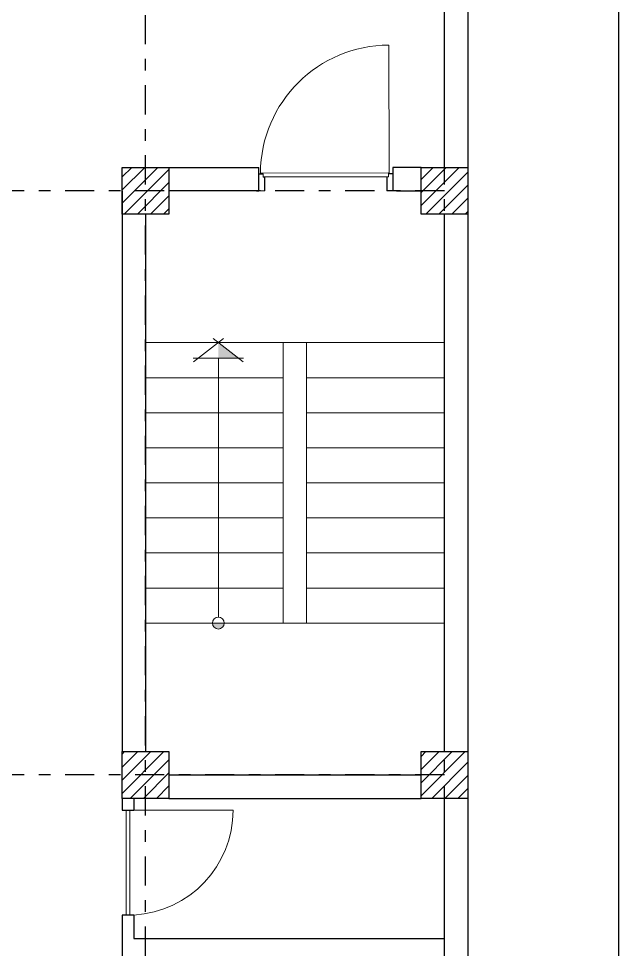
# Model space of a CAD drawing. Header units: millimetres. Extents: x 3348.1 to 3362.1, y 2027.4 to 2066.8.
# Drawn here: x 3356.97 to 3362.1, y 2048.35 to 2056.31 of the extents above; entities that cross this region are included whole.
import ezdxf

# ---------------------------------------------------------------- set-up
doc = ezdxf.new("R2010")
doc.units = ezdxf.units.MM
doc.linetypes.add('ACAD_ISO02W100', pattern=[15, 12, -3])
doc.linetypes.add('DASHDOT2', pattern=[0.5, 0.25, -0.125, 0, -0.125])
doc.layers.add('Axe Parking', color=7, linetype='Continuous')

# ---------------------------------------------------------------- blocks, each defined once
blk = doc.blocks.new('door')
at = {"color": 1, "lineweight": 15}
for p, q in [((-13.05, 93.22), (-109.17, 93.22)), ((-13.41, -3.3), (-13.41, 92.75)), ((-13.41, 92.75), (-10.53, 92.75)), ((-10.36, 96.13), (-12.82, 96.13)), ((-12.82, 96.13), (-12.82, 92.84)), ((-12.73, 92.75), (-10.53, 92.75)), ((-10.36, 95.96), (-12.64, 95.96)), ((-12.64, 95.96), (-12.64, 92.92)), ((-12.64, 92.92), (-10.36, 92.92)), ((-10.53, 92.75), (-10.53, -1.19)), ((-10.53, 92.75), (-10.53, 91.65)), ((-10.44, 91.56), (0, 91.56)), ((-10.36, 95.96), (-10.36, 96.13)), ((-10.36, 92.92), (-10.36, 91.82)), ((-10.26, 91.73), (-0.17, 91.73)), ((-0.09, 96.13), (-3.2, 96.13)), ((-3.2, 96.13), (-3.2, 95.96)), ((-0.26, 95.96), (-3.2, 95.96)), ((-0.17, 91.73), (-0.17, 95.87)), ((0, 91.56), (0, 96.04)), ((-10.44, 0), (0, 0)), ((0, 0), (0, -4.49)), ((-12.82, -3.3), (-13.38, -3.3)), ((-12.82, -1.19), (-12.82, -3.3)), ((-10.53, -1.19), (-12.82, -1.19)), ((-12.82, -4.58), (-12.82, -1.28)), ((-12.82, -3.3), (-12.82, -3.3)), ((-10.36, -4.58), (-12.82, -4.58)), ((-12.73, -1.19), (-10.53, -1.19)), ((-12.64, -4.41), (-12.64, -1.36)), ((-12.64, -1.36), (-10.36, -1.36)), ((-10.36, -4.41), (-12.64, -4.41)), ((-10.53, -1.19), (-10.53, -0.09)), ((-10.36, -1.36), (-10.36, -0.26)), ((-10.36, -4.41), (-10.36, -4.58)), ((-10.36, -4.41), (-10.36, -4.58)), ((-10.26, -0.17), (-0.17, -0.17)), ((-0.26, -4.41), (-3.2, -4.41)), ((-3.2, -4.58), (-3.2, -4.41)), ((-0.09, -4.58), (-3.2, -4.58)), ((-0.17, -0.17), (-0.17, -4.31))]:
    blk.add_line(p, q, dxfattribs=at)
for centre, radius, start, end in [((-12.66, 93.18), 96.51, 179.97578, 269.5006), ((-12.73, 92.84), 0.0916, 180, 270), ((-10.44, 91.65), 0.0916, 180, 270), ((-10.26, 91.82), 0.0916, 180, 270), ((-0.26, 95.87), 0.0916, 0, 90), ((-0.09, 96.04), 0.0916, 0, 90), ((-10.44, -0.09), 0.0916, 90, 180), ((-12.95, 72.78), 76.09, 269.64893, 269.67153), ((-12.73, -1.28), 0.0916, 90, 180), ((-10.26, -0.26), 0.0916, 90, 180), ((-0.26, -4.31), 0.0916, 270, 0), ((-0.09, -4.49), 0.0916, 270, 0)]:
    blk.add_arc(centre, radius, start, end, dxfattribs=at)

msp = doc.modelspace()

# ---------------------------------------------------------------- hatches: boundary and pattern name
at = {"lineweight": 9}
h = msp.add_hatch(dxfattribs=at)
h.set_pattern_fill('ANSI31', color=256, scale=0.025)
h.set_pattern_definition([(45, (-102.33273, 37.78734), (-0.0561266008, 0.0561266008), [])])
h.paths.add_polyline_path([(3351.2636, 2063.6934), (3351.2636, 2064.0934), (3350.8636, 2064.0934), (3350.8636, 2063.6934)])
h.paths.add_polyline_path([(3357.8619, 2063.6934), (3357.8619, 2064.0934), (3357.4619, 2064.0934), (3357.4619, 2063.6934)])
h.paths.add_polyline_path([(3360.8136, 2064.0934), (3360.4136, 2064.0934), (3360.4136, 2063.6934), (3360.8136, 2063.6934)])
h.paths.add_polyline_path([(3360.8136, 2058.7901), (3360.4141, 2058.7901), (3360.4141, 2058.3901), (3360.8136, 2058.3901)])
h.paths.add_polyline_path([(3357.8536, 2058.3901), (3358.2536, 2058.3901), (3358.2536, 2058.7901), (3357.8536, 2058.7901)])
h.paths.add_polyline_path([(3351.2636, 2058.3901), (3351.2636, 2058.7901), (3350.8636, 2058.7901), (3350.8636, 2058.3901)])
h.paths.add_polyline_path([(3351.2636, 2054.6401), (3351.2636, 2055.0401), (3350.8636, 2055.0401), (3350.8636, 2054.6401)])
h.paths.add_polyline_path([(3358.2536, 2055.0401), (3357.8536, 2055.0401), (3357.8536, 2054.6401), (3358.2536, 2054.6401)])
h.paths.add_polyline_path([(3360.8136, 2054.6401), (3360.8136, 2055.0401), (3360.4136, 2055.0401), (3360.4136, 2054.6401)])
h.paths.add_polyline_path([(3351.2636, 2049.6401), (3351.2636, 2050.0401), (3350.8636, 2050.0401), (3350.8636, 2049.6401)])
h.paths.add_polyline_path([(3357.8536, 2050.0401), (3357.8536, 2049.6401), (3358.2536, 2049.6401), (3358.2536, 2050.0401)])
h.paths.add_polyline_path([(3360.8136, 2049.6401), (3360.8136, 2050.0401), (3360.4143, 2050.0401), (3360.4143, 2049.6401)])
h.paths.add_polyline_path([(3350.8636, 2044.0934), (3351.2636, 2044.0934), (3351.2636, 2044.4934), (3350.8636, 2044.4934)])
h.paths.add_polyline_path([(3358.2536, 2044.4934), (3357.8536, 2044.4934), (3357.8536, 2044.0934), (3358.2536, 2044.0934)])
h.paths.add_polyline_path([(3360.8136, 2044.4934), (3360.4136, 2044.4934), (3360.4136, 2044.0934), (3360.8136, 2044.0934)])
at = {"linetype": 'Continuous', "lineweight": 9}
for points in [[(3358.8517, 2053.4062), (3358.6772, 2053.4062), (3358.6772, 2053.5401)], [(3358.6264, 2051.1401), (3358.7279, 2051.1401, -1)]]:
    msp.add_hatch(color=256, dxfattribs=at).paths.add_polyline_path(points)

# ---------------------------------------------------------------- linework, layer by layer
at = {"lineweight": 30}
for p, q in [((3360.8136, 2063.8934), (3360.8136, 2044.0934)), ((3360.6136, 2055.0401), (3360.6136, 2056.5401)), ((3360.6136, 2055.0401), (3360.6136, 2056.5401)), ((3358.2536, 2055.0401), (3358.6114, 2055.0401)), ((3358.6114, 2055.0401), (3358.8147, 2055.0401)), ((3358.8147, 2055.0401), (3359.0234, 2055.0401)), ((3359.0234, 2054.8401), (3359.0234, 2055.0401)), ((3360.4136, 2055.0401), (3360.1719, 2055.0401)), ((3360.1719, 2055.0401), (3360.1719, 2054.8401)), ((3357.8536, 2054.8401), (3357.8536, 2050.0401)), ((3359.0036, 2054.8401), (3358.2536, 2054.8401)), ((3359.0036, 2054.8401), (3359.0234, 2054.8401)), ((3360.2036, 2054.8401), (3360.1719, 2054.8401)), ((3360.2036, 2054.8401), (3360.4136, 2054.8401)), ((3358.0536, 2054.6401), (3358.0536, 2050.0401)), ((3360.6136, 2050.0401), (3360.6136, 2054.6401)), ((3358.2536, 2049.8401), (3360.4143, 2049.8401)), ((3357.8536, 2049.6401), (3357.8536, 2049.5401)), ((3357.9536, 2049.6401), (3357.9536, 2049.5401)), ((3358.2536, 2049.6401), (3360.4143, 2049.6401)), ((3360.6136, 2048.4401), (3360.6136, 2049.6401)), ((3357.8536, 2049.5401), (3357.9536, 2049.5401)), ((3357.8536, 2048.6415), (3357.8536, 2048.2401)), ((3357.9536, 2048.6415), (3357.8536, 2048.6415)), ((3357.9536, 2048.6415), (3357.9536, 2048.4401)), ((3357.9536, 2048.4401), (3360.6136, 2048.4401))]:
    msp.add_line(p, q, dxfattribs=at)
at = {"lineweight": 9}
for p, q in [((3358.0536, 2053.5401), (3360.6136, 2053.5401)), ((3359.2336, 2053.5401), (3359.2336, 2051.1401)), ((3359.4336, 2053.5401), (3359.4336, 2051.1401)), ((3358.0536, 2053.2401), (3359.2336, 2053.2401)), ((3359.4336, 2053.2401), (3360.6136, 2053.2401)), ((3358.0536, 2052.9401), (3359.2336, 2052.9401)), ((3359.4336, 2052.9401), (3360.6136, 2052.9401)), ((3358.0536, 2052.6401), (3359.2336, 2052.6401)), ((3359.4336, 2052.6401), (3360.6136, 2052.6401)), ((3358.0536, 2052.3401), (3359.2336, 2052.3401)), ((3359.4336, 2052.3401), (3360.6136, 2052.3401)), ((3358.0536, 2052.0401), (3359.2336, 2052.0401)), ((3359.4336, 2052.0401), (3360.6136, 2052.0401)), ((3358.0536, 2051.7401), (3359.2336, 2051.7401)), ((3359.4336, 2051.7401), (3360.6136, 2051.7401)), ((3358.0536, 2051.4401), (3359.2336, 2051.4401)), ((3359.4336, 2051.4401), (3360.6136, 2051.4401)), ((3358.0536, 2051.1401), (3360.6136, 2051.1401))]:
    msp.add_line(p, q, dxfattribs=at)
at = {"linetype": 'Continuous', "lineweight": 9}
for p, q in [((3358.7223, 2053.5748), (3358.4646, 2053.377)), ((3358.632, 2053.5748), (3358.8897, 2053.377)), ((3358.4626, 2053.4062), (3358.8917, 2053.4062)), ((3358.6772, 2053.4062), (3358.6772, 2051.1908))]:
    msp.add_line(p, q, dxfattribs=at)
at = {"color": 242, "lineweight": 9, "true_color": 0xcd2027}
for p, q in [((3357.8886, 2049.5401), (3357.8886, 2048.6415)), ((3357.9186, 2049.5401), (3357.9186, 2048.6415)), ((3357.9536, 2049.5401), (3358.8036, 2049.5401))]:
    msp.add_line(p, q, dxfattribs=at)
at = {"color": 242, "lineweight": 30, "true_color": 0xcd2027}
msp.add_line((3357.8886, 2048.6402), (3357.8886, 2048.6401), dxfattribs=at)
msp.add_lwpolyline([(3348.0714, 2066.8257), (3362.1041, 2066.8257), (3362.1041, 2033.4664), (3348.0714, 2033.4664)], close=True)
at = {"lineweight": 30, "ltscale": 2}
for points in [[(3357.8536, 2055.0401), (3358.2536, 2055.0401), (3358.2536, 2054.6401), (3357.8536, 2054.6401)], [(3360.4136, 2055.0401), (3360.8136, 2055.0401), (3360.8136, 2054.6401), (3360.4136, 2054.6401)], [(3357.8536, 2050.0401), (3358.2536, 2050.0401), (3358.2536, 2049.6401), (3357.8536, 2049.6401)], [(3360.4143, 2050.0401), (3360.8143, 2050.0401), (3360.8143, 2049.6401), (3360.4143, 2049.6401)]]:
    msp.add_lwpolyline(points, close=True, dxfattribs=at)
at = {"linetype": 'Continuous', "lineweight": 9}
msp.add_circle((3358.6772, 2051.1401), 0.0507, dxfattribs=at)
at = {"color": 242, "lineweight": 9, "true_color": 0xcd2027}
msp.add_arc((3357.9036, 2049.5401), 0.9, 273.18474, 0, dxfattribs=at)
at = {"layer": 'Axe Parking', "linetype": 'DASHDOT2'}
for p, q in [((3358.0536, 2044.0933), (3358.0536, 2065.4803)), ((3360.6136, 2044.0933), (3360.6136, 2065.4803)), ((3360.6136, 2054.8401), (3349.5794, 2054.8401)), ((3360.6136, 2049.8401), (3349.5794, 2049.8401))]:
    msp.add_line(p, q, dxfattribs=at)

# ---------------------------------------------------------------- block references
at = {"linetype": 'ACAD_ISO02W100', "lineweight": 100, "xscale": 0.01141394815829038, "yscale": 0.01141394815829038, "zscale": 0.01141394815829038, "rotation": 270.0756920387991}
msp.add_blockref('door', (3359.0756, 2054.8387), dxfattribs=at)

doc.saveas('drawing.dxf')
